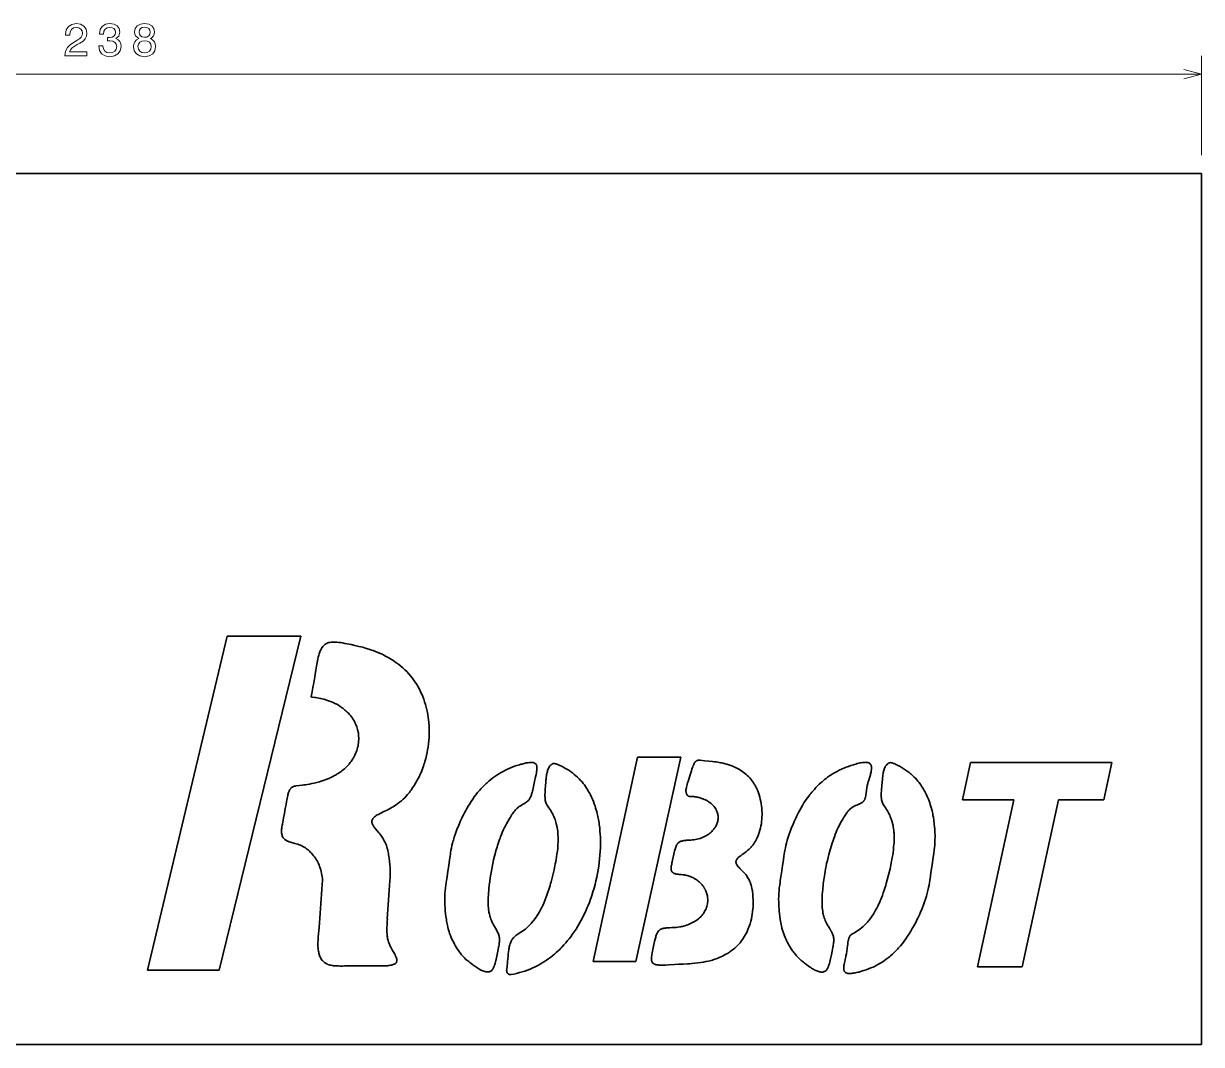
# Model space of a CAD drawing. Extents: x 11 to 268, y 58 to 169.
# Drawn here: x 139 to 267.5, y 57.5 to 168.9 of the extents above; entities that cross this region are included whole.
import ezdxf

# ---------------------------------------------------------------- set-up
doc = ezdxf.new("R2010")
doc.units = 0

msp = doc.modelspace()

# ---------------------------------------------------------------- linework, layer by layer
at = {"color": 7, "lineweight": 13, "ltscale": 0.270795}
msp.add_line((267.5, 154.5), (267.5, 165.33), dxfattribs=at)
at = {"color": 7, "lineweight": 13}
msp.add_line((29.5, 163.33), (267.5, 163.33), dxfattribs=at)
at = {"color": 7, "lineweight": 35}
for p, q in [((29.5, 152.5), (267.5, 152.5)), ((267.5, 152.5), (267.5, 57.5)), ((161.23, 102.02), (152.55, 65.6)), ((160.36, 65.6), (169.28, 102.02)), ((205.99, 88.85), (201.17, 66.53)), ((205.82, 66.53), (210.71, 88.85)), ((267.5, 57.5), (29.5, 57.5))]:
    msp.add_line(p, q, dxfattribs=at)
at = {"color": 7, "lineweight": 35, "ltscale": 0.201303}
msp.add_line((169.28, 102.02), (161.23, 102.02), dxfattribs=at)
at = {"color": 7, "lineweight": 35, "ltscale": 0.117992}
msp.add_line((210.71, 88.85), (205.99, 88.85), dxfattribs=at)
at = {"color": 7, "lineweight": 35, "ltscale": 0.103487}
for p, q in [((242.32, 88.24), (241.45, 84.19)), ((256.84, 84.19), (257.71, 88.24))]:
    msp.add_line(p, q, dxfattribs=at)
at = {"color": 7, "lineweight": 35, "ltscale": 0.384682}
msp.add_line((257.71, 88.24), (242.32, 88.24), dxfattribs=at)
at = {"color": 7, "lineweight": 35, "ltscale": 0.139738}
msp.add_line((241.45, 84.19), (247.04, 84.19), dxfattribs=at)
at = {"color": 7, "lineweight": 35, "ltscale": 0.466899}
for p, q in [((247.04, 84.19), (243.06, 65.95)), ((247.94, 65.95), (251.92, 84.19))]:
    msp.add_line(p, q, dxfattribs=at)
at = {"color": 7, "lineweight": 35, "ltscale": 0.122874}
msp.add_line((251.92, 84.19), (256.84, 84.19), dxfattribs=at)
at = {"color": 7, "lineweight": 35, "ltscale": 0.19542}
msp.add_line((152.55, 65.6), (160.36, 65.6), dxfattribs=at)
at = {"color": 7, "lineweight": 35, "ltscale": 0.116292}
msp.add_line((201.17, 66.53), (205.82, 66.53), dxfattribs=at)
at = {"color": 7, "lineweight": 35, "ltscale": 0.122069}
msp.add_line((243.06, 65.95), (247.94, 65.95), dxfattribs=at)
at = {"color": 7, "lineweight": 13}
for points in [[(143.53, 165.33), (145.94, 165.33), (145.94, 165.77), (144.04, 165.77), (144.14, 166), (144.33, 166.2), (144.89, 166.56), (145.18, 166.71), (145.52, 166.93), (145.75, 167.18), (145.89, 167.48), (145.94, 167.81), (145.85, 168.24), (145.62, 168.57), (145.25, 168.78), (144.78, 168.86), (144.3, 168.77), (143.93, 168.53), (143.69, 168.16), (143.61, 167.66), (143.61, 167.59), (144.07, 167.59), (144.07, 167.63), (144.12, 167.97), (144.25, 168.22), (144.47, 168.38), (144.76, 168.44), (145.05, 168.39), (145.27, 168.26), (145.41, 168.07), (145.46, 167.82), (145.42, 167.59), (145.33, 167.39), (145.17, 167.22), (144.95, 167.07), (144.65, 166.91), (144.15, 166.59), (143.81, 166.26), (143.6, 165.86), (143.53, 165.35)], [(147.23, 166.43), (147.23, 166.4), (147.31, 165.91), (147.55, 165.55), (147.92, 165.32), (148.41, 165.23), (148.94, 165.32), (149.33, 165.54), (149.58, 165.89), (149.68, 166.35), (149.63, 166.64), (149.52, 166.89), (149.34, 167.07), (149.1, 167.21), (149.43, 167.48), (149.54, 167.91), (149.47, 168.31), (149.25, 168.6), (148.9, 168.79), (148.41, 168.86), (147.96, 168.78), (147.61, 168.55), (147.39, 168.2), (147.31, 167.73), (147.31, 167.7), (147.76, 167.7), (147.8, 168.02), (147.93, 168.25), (148.14, 168.39), (148.44, 168.44), (148.7, 168.4), (148.89, 168.3), (149.01, 168.13), (149.05, 167.89), (149.01, 167.65), (148.89, 167.48), (148.68, 167.38), (148.39, 167.35), (148.19, 167.35), (148.19, 166.96), (148.44, 166.97), (148.76, 166.92), (148.99, 166.8), (149.14, 166.6), (149.19, 166.35), (149.13, 166.05), (148.98, 165.84), (148.75, 165.7), (148.44, 165.65), (148.13, 165.71), (147.89, 165.86), (147.75, 166.1), (147.69, 166.43)], [(151.61, 167.22), (151.35, 167.08), (151.18, 166.88), (151.07, 166.63), (151.03, 166.34), (151.11, 165.89), (151.34, 165.54), (151.72, 165.32), (152.24, 165.23), (152.75, 165.32), (153.12, 165.54), (153.36, 165.89), (153.44, 166.34), (153.4, 166.63), (153.3, 166.88), (153.11, 167.08), (152.86, 167.22), (153.06, 167.34), (153.2, 167.51), (153.29, 167.71), (153.32, 167.95), (153.24, 168.31), (153.03, 168.6), (152.68, 168.79), (152.24, 168.86), (151.78, 168.79), (151.44, 168.6), (151.22, 168.31), (151.15, 167.95), (151.17, 167.71), (151.26, 167.51)], [(151.63, 167.91), (151.67, 168.14), (151.79, 168.31), (151.98, 168.41), (152.24, 168.45), (152.49, 168.41), (152.68, 168.31), (152.8, 168.14), (152.85, 167.91), (152.8, 167.69), (152.68, 167.51), (152.49, 167.39), (152.24, 167.36), (151.98, 167.4), (151.79, 167.51), (151.67, 167.69)], [(151.51, 166.35), (151.56, 166.61), (151.71, 166.81), (151.93, 166.95), (152.24, 166.99), (152.53, 166.95), (152.76, 166.81), (152.91, 166.61), (152.96, 166.35), (152.91, 166.06), (152.76, 165.84), (152.53, 165.7), (152.24, 165.65), (151.93, 165.7), (151.71, 165.84), (151.56, 166.06)]]:
    msp.add_lwpolyline(points, close=True, dxfattribs=at)
msp.add_lwpolyline([(265.57, 162.81), (267.5, 163.33), (265.57, 163.85)], dxfattribs=at)
at = {"color": 7, "lineweight": 35}
for points in [[(178.98, 77.04), (178.93, 77.53), (178.91, 77.78), (178.88, 77.99), (178.85, 78.2), (178.83, 78.34), (178.8, 78.49), (178.77, 78.61), (178.75, 78.73), (178.7, 78.89), (178.66, 79.04), (178.6, 79.2), (178.54, 79.37), (178.46, 79.53), (178.38, 79.7), (178.29, 79.86), (178.22, 79.99), (178.14, 80.11), (178.06, 80.22), (177.99, 80.32), (177.89, 80.46), (177.78, 80.59), (177.6, 80.81), (177.42, 81.02), (177.3, 81.17), (177.25, 81.24), (177.19, 81.33), (177.14, 81.42), (177.09, 81.52), (177.05, 81.61), (177.04, 81.65), (177.03, 81.7), (177.03, 81.74), (177.02, 81.78), (177.02, 81.84), (177.03, 81.89), (177.04, 81.95), (177.06, 82), (177.08, 82.05), (177.11, 82.1), (177.14, 82.14), (177.17, 82.18), (177.24, 82.25), (177.32, 82.32), (177.4, 82.39), (177.5, 82.46), (177.61, 82.53), (177.73, 82.59), (177.85, 82.66), (178.01, 82.74), (178.34, 82.9), (178.68, 83.07), (178.86, 83.16), (179.02, 83.25), (179.18, 83.33), (179.33, 83.42), (179.48, 83.52), (179.68, 83.64), (179.87, 83.78), (180.05, 83.92), (180.24, 84.08), (180.42, 84.24), (180.6, 84.41), (180.76, 84.58), (180.92, 84.77), (181.02, 84.88), (181.11, 84.99), (181.21, 85.12), (181.3, 85.24), (181.47, 85.49), (181.64, 85.73), (181.79, 85.99), (181.94, 86.24), (182.08, 86.5), (182.21, 86.77), (182.33, 87.04), (182.42, 87.25), (182.51, 87.47), (182.59, 87.69), (182.65, 87.86), (182.7, 88.02), (182.76, 88.19), (182.81, 88.37), (182.89, 88.68), (182.97, 89.01), (183.04, 89.33), (183.1, 89.65), (183.16, 89.98), (183.2, 90.31), (183.23, 90.64), (183.26, 90.97), (183.27, 91.3), (183.28, 91.63), (183.27, 91.96), (183.27, 92.13), (183.26, 92.31), (183.25, 92.49), (183.23, 92.66), (183.21, 92.92), (183.17, 93.18), (183.13, 93.44), (183.09, 93.7), (183.02, 94), (182.95, 94.29), (182.87, 94.58), (182.78, 94.87), (182.69, 95.16), (182.58, 95.44), (182.46, 95.71), (182.34, 95.98), (182.21, 96.25), (182.06, 96.51), (181.91, 96.76), (181.75, 97.01), (181.58, 97.26), (181.41, 97.49), (181.22, 97.72), (181.03, 97.95), (180.82, 98.17), (180.61, 98.37), (180.4, 98.58), (180.17, 98.77), (179.97, 98.94), (179.75, 99.1), (179.54, 99.25), (179.32, 99.4), (179.09, 99.54), (178.95, 99.63), (178.81, 99.71), (178.66, 99.79), (178.52, 99.87), (178.22, 100.02), (177.96, 100.14), (177.69, 100.25), (177.42, 100.36), (177.15, 100.46), (176.97, 100.52), (176.79, 100.59), (176.42, 100.7), (176.22, 100.76), (176.02, 100.82), (175.6, 100.92), (175.18, 101.03), (174.75, 101.12), (174.32, 101.21), (174.07, 101.25), (173.83, 101.3), (173.62, 101.33), (173.42, 101.36), (173.2, 101.38), (173.09, 101.38), (172.98, 101.39), (172.84, 101.39), (172.71, 101.39), (172.58, 101.37), (172.45, 101.36), (172.33, 101.33), (172.21, 101.29), (172.1, 101.25), (172.05, 101.22), (172, 101.2), (171.95, 101.17), (171.9, 101.13), (171.82, 101.07), (171.74, 100.99), (171.66, 100.91), (171.59, 100.81), (171.56, 100.75), (171.52, 100.69), (171.45, 100.56), (171.39, 100.42), (171.35, 100.32), (171.31, 100.21), (171.28, 100.09), (171.24, 99.97), (171.18, 99.74), (171.13, 99.51), (171.1, 99.33), (171.03, 98.97), (171, 98.76), (170.92, 98.32), (170.85, 97.84), (170.81, 97.61), (170.69, 96.94), (170.59, 96.45), (170.46, 95.79), (170.4, 95.46)], [(170.53, 95.38), (170.79, 95.35), (170.91, 95.33), (171.04, 95.31), (171.23, 95.28), (171.42, 95.24), (171.6, 95.2), (171.79, 95.15), (172, 95.09), (172.2, 95.02), (172.41, 94.95), (172.61, 94.87), (172.8, 94.79), (173, 94.69), (173.19, 94.6), (173.37, 94.49), (173.55, 94.38), (173.64, 94.33), (173.72, 94.27), (173.85, 94.18), (173.97, 94.08), (174.09, 93.98), (174.2, 93.88), (174.34, 93.76), (174.46, 93.63), (174.58, 93.5), (174.69, 93.37), (174.8, 93.23), (174.9, 93.09), (175, 92.94), (175.09, 92.8), (175.17, 92.64), (175.21, 92.56), (175.25, 92.48), (175.29, 92.37), (175.34, 92.26), (175.38, 92.15), (175.42, 92.01), (175.46, 91.87), (175.5, 91.73), (175.53, 91.58), (175.55, 91.44), (175.57, 91.29), (175.58, 91.2), (175.58, 91.11), (175.59, 90.94), (175.59, 90.76), (175.58, 90.58), (175.56, 90.4), (175.54, 90.23), (175.51, 90.05), (175.47, 89.88), (175.42, 89.71), (175.37, 89.55), (175.31, 89.39), (175.24, 89.23), (175.17, 89.07), (175.1, 88.92), (175.01, 88.77), (174.92, 88.62), (174.83, 88.47), (174.75, 88.37), (174.67, 88.26), (174.59, 88.16), (174.53, 88.08), (174.46, 88.01), (174.39, 87.93), (174.33, 87.86), (174.18, 87.72), (174.04, 87.58), (173.88, 87.45), (173.75, 87.35), (173.62, 87.25), (173.48, 87.15), (173.34, 87.06), (173.25, 87), (173.15, 86.94), (173.05, 86.88), (172.95, 86.83), (172.75, 86.72), (172.55, 86.62), (172.34, 86.52), (172.12, 86.44), (171.92, 86.36), (171.72, 86.29), (171.51, 86.22), (171.3, 86.16), (171.16, 86.12), (171.02, 86.08), (170.74, 86.01), (170.46, 85.95), (170.23, 85.9), (170, 85.86), (169.77, 85.82), (169.6, 85.8), (169.43, 85.77), (169.09, 85.73), (168.74, 85.7)], [(170.4, 95.46), (170.4, 95.45), (170.4, 95.43), (170.41, 95.42), (170.42, 95.41), (170.43, 95.4), (170.44, 95.4), (170.45, 95.39), (170.48, 95.39), (170.53, 95.38)], [(193, 83.38), (193.09, 83.45), (193.16, 83.49), (193.3, 83.57), (193.45, 83.66), (193.61, 83.75), (193.7, 83.81), (193.78, 83.86), (193.85, 83.91), (193.92, 83.96), (193.99, 84.02), (194.06, 84.09), (194.11, 84.14), (194.16, 84.2), (194.2, 84.27), (194.23, 84.32), (194.26, 84.36), (194.29, 84.42), (194.32, 84.47), (194.36, 84.55), (194.39, 84.63), (194.42, 84.72), (194.45, 84.81), (194.47, 84.9), (194.5, 84.99), (194.54, 85.14), (194.56, 85.23), (194.6, 85.44), (194.68, 85.81), (194.77, 86.19), (194.88, 86.7), (194.93, 86.95), (194.96, 87.1), (194.99, 87.26), (195.01, 87.36), (195.02, 87.47), (195.02, 87.54), (195.03, 87.62), (195.03, 87.67), (195.03, 87.73), (195.02, 87.81), (195.01, 87.88), (195, 87.92), (194.99, 87.95), (194.96, 88), (194.94, 88.05), (194.9, 88.09), (194.87, 88.13), (194.82, 88.16), (194.77, 88.19), (194.72, 88.21), (194.68, 88.23), (194.64, 88.24), (194.6, 88.25), (194.55, 88.25), (194.45, 88.26), (194.39, 88.26), (194.33, 88.26), (194.2, 88.25), (194.06, 88.23), (193.96, 88.22), (193.86, 88.2), (193.75, 88.18), (193.63, 88.15), (193.4, 88.09), (193.26, 88.06), (193.13, 88.01), (192.85, 87.93), (192.58, 87.84), (192.32, 87.74), (192.07, 87.63), (191.82, 87.53), (191.58, 87.41), (191.34, 87.29), (191.11, 87.16), (190.88, 87.03), (190.65, 86.88), (190.43, 86.73), (190.22, 86.57), (190, 86.4), (189.79, 86.23), (189.59, 86.05), (189.48, 85.95), (189.37, 85.85), (189.16, 85.64), (188.95, 85.42), (188.75, 85.2), (188.56, 84.97), (188.37, 84.74), (188.19, 84.5), (188.02, 84.26), (187.85, 84.01), (187.69, 83.76), (187.53, 83.5), (187.38, 83.25), (187.26, 83.01), (187.13, 82.78), (187.01, 82.54), (186.92, 82.36), (186.84, 82.18), (186.66, 81.81), (186.58, 81.61), (186.49, 81.41), (186.42, 81.22), (186.34, 81.04), (186.22, 80.73), (186.11, 80.41), (186.01, 80.1), (185.96, 79.94), (185.91, 79.77), (185.87, 79.62), (185.82, 79.46), (185.76, 79.19), (185.7, 78.92), (185.65, 78.65), (185.61, 78.45), (185.58, 78.25), (185.55, 78.04), (185.49, 77.63), (185.4, 77.02), (185.31, 76.41), (185.22, 75.8), (185.16, 75.39), (185.13, 75.18), (185.08, 74.88), (185.05, 74.57), (185.01, 74.26), (184.99, 73.96), (184.98, 73.8), (184.97, 73.64), (184.97, 73.49), (184.97, 73.34), (184.97, 73.19), (184.97, 73.04), (184.97, 72.87), (184.98, 72.71), (185, 72.39), (185.03, 72.07), (185.06, 71.76), (185.1, 71.44), (185.15, 71.13), (185.17, 70.96), (185.2, 70.79), (185.23, 70.64), (185.26, 70.5), (185.3, 70.3), (185.36, 70.1), (185.41, 69.9), (185.45, 69.77), (185.5, 69.65), (185.54, 69.52), (185.59, 69.4), (185.63, 69.28), (185.68, 69.16), (185.79, 68.92), (185.91, 68.68), (186.03, 68.44), (186.12, 68.28), (186.22, 68.12)], [(192.2, 65.13), (192.5, 65.18), (192.81, 65.25), (193.11, 65.33), (193.41, 65.41), (193.7, 65.51), (193.99, 65.61), (194.28, 65.72), (194.56, 65.84), (194.84, 65.97), (195.11, 66.11), (195.36, 66.25), (195.6, 66.39), (195.84, 66.54), (196.08, 66.7), (196.31, 66.86), (196.54, 67.03), (196.76, 67.2), (196.95, 67.36), (197.14, 67.53), (197.33, 67.7), (197.51, 67.87), (197.62, 67.99), (197.74, 68.11), (197.97, 68.35), (198.19, 68.6), (198.37, 68.82), (198.54, 69.03), (198.71, 69.25), (198.88, 69.48), (198.98, 69.63), (199.09, 69.78), (199.19, 69.93), (199.29, 70.09), (199.49, 70.41), (199.68, 70.73), (199.86, 71.06), (200.04, 71.4), (200.19, 71.71), (200.34, 72.03), (200.48, 72.35), (200.61, 72.67), (200.74, 73), (200.86, 73.33), (200.93, 73.53), (201, 73.73), (201.13, 74.14), (201.25, 74.54), (201.36, 74.96), (201.46, 75.35), (201.55, 75.75), (201.63, 76.15), (201.7, 76.55), (201.76, 76.95), (201.82, 77.35), (201.86, 77.75), (201.9, 78.16), (201.93, 78.56), (201.95, 78.96), (201.95, 79.33), (201.95, 79.69), (201.95, 80.06), (201.93, 80.42), (201.9, 80.78), (201.87, 81.14), (201.85, 81.32), (201.82, 81.5), (201.8, 81.67), (201.77, 81.85), (201.74, 82.03), (201.71, 82.2), (201.67, 82.37), (201.64, 82.54), (201.6, 82.7), (201.56, 82.86), (201.5, 83.08), (201.43, 83.29), (201.37, 83.51), (201.28, 83.76), (201.18, 84.01), (201.08, 84.25), (200.97, 84.49), (200.86, 84.73), (200.79, 84.86), (200.73, 84.98), (200.63, 85.14), (200.54, 85.3), (200.44, 85.46), (200.32, 85.63), (200.2, 85.8), (200.07, 85.96), (199.94, 86.13), (199.78, 86.3), (199.62, 86.48), (199.45, 86.65), (199.27, 86.81), (199.09, 86.96), (198.9, 87.11), (198.7, 87.26), (198.5, 87.4), (198.29, 87.53), (198.07, 87.65), (197.85, 87.77), (197.63, 87.89)], [(196.68, 88.09), (196.64, 88.06), (196.61, 88.04), (196.57, 88.01), (196.54, 87.98), (196.47, 87.91), (196.41, 87.84), (196.36, 87.77), (196.31, 87.68), (196.27, 87.59), (196.23, 87.49), (196.19, 87.39), (196.16, 87.29), (196.13, 87.18), (196.11, 87.1), (196.1, 87.02), (196.08, 86.92), (196.06, 86.81), (196.03, 86.6), (196.02, 86.45), (196, 86.31), (195.98, 86.11), (195.95, 85.72), (195.93, 85.33), (195.92, 85.14), (195.91, 84.96), (195.9, 84.78), (195.9, 84.67), (195.9, 84.56), (195.91, 84.46), (195.91, 84.36), (195.93, 84.24), (195.94, 84.12), (195.97, 84), (196, 83.9), (196.04, 83.8), (196.08, 83.71), (196.13, 83.61), (196.18, 83.51), (196.24, 83.42), (196.31, 83.32)], [(197.63, 87.89), (197.51, 87.94), (197.38, 88), (197.29, 88.03), (197.2, 88.07), (197.12, 88.1), (197.06, 88.11), (197.01, 88.12), (196.96, 88.13), (196.92, 88.14), (196.87, 88.14), (196.83, 88.14), (196.8, 88.14), (196.78, 88.13), (196.74, 88.12), (196.71, 88.11), (196.68, 88.09)], [(210, 70.25), (209.74, 70.24), (209.5, 70.23), (209.38, 70.23), (209.21, 70.22), (209.12, 70.21), (209.03, 70.2), (208.95, 70.19), (208.87, 70.18), (208.79, 70.16), (208.72, 70.14), (208.63, 70.11), (208.54, 70.07), (208.46, 70.02), (208.39, 69.97), (208.32, 69.91), (208.26, 69.84), (208.21, 69.76), (208.17, 69.7), (208.13, 69.63), (208.1, 69.57), (208.08, 69.5), (208.04, 69.41), (208.01, 69.32), (207.98, 69.21), (207.95, 69.1), (207.92, 68.98), (207.86, 68.74), (207.82, 68.57), (207.75, 68.23), (207.67, 67.87), (207.63, 67.7), (207.58, 67.44), (207.56, 67.31), (207.54, 67.19), (207.53, 67.07), (207.51, 66.94), (207.51, 66.87), (207.51, 66.81), (207.52, 66.73), (207.53, 66.66), (207.54, 66.59), (207.56, 66.52), (207.59, 66.47), (207.63, 66.42), (207.67, 66.37), (207.72, 66.33), (207.78, 66.29), (207.81, 66.27), (207.85, 66.26), (207.94, 66.23), (208.03, 66.2), (208.1, 66.19), (208.17, 66.18), (208.26, 66.17), (208.34, 66.16), (208.51, 66.15), (208.68, 66.15), (208.87, 66.15), (209.06, 66.16), (209.39, 66.18), (210.04, 66.21), (210.51, 66.24), (210.97, 66.26), (211.45, 66.29), (211.69, 66.31), (211.93, 66.32), (212.25, 66.36), (212.57, 66.39), (212.89, 66.44), (213.18, 66.48), (213.46, 66.54), (213.75, 66.6), (213.89, 66.63), (214.03, 66.67), (214.17, 66.71), (214.31, 66.75), (214.44, 66.8), (214.57, 66.84), (214.74, 66.91), (214.91, 66.97), (215.08, 67.05), (215.26, 67.14), (215.45, 67.23), (215.63, 67.33), (215.8, 67.43), (216.01, 67.57), (216.11, 67.64), (216.22, 67.71), (216.35, 67.81), (216.48, 67.91), (216.6, 68.02), (216.75, 68.16), (216.9, 68.3), (217.04, 68.45), (217.18, 68.6), (217.31, 68.76), (217.43, 68.93), (217.56, 69.12), (217.68, 69.31), (217.79, 69.51), (217.9, 69.72), (217.99, 69.93), (218.08, 70.14), (218.15, 70.31), (218.21, 70.48), (218.27, 70.66), (218.31, 70.79), (218.34, 70.93), (218.41, 71.19), (218.47, 71.46), (218.51, 71.72), (218.55, 71.99), (218.58, 72.25), (218.6, 72.52), (218.61, 72.78), (218.61, 73.05), (218.61, 73.31), (218.59, 73.58), (218.57, 73.84), (218.56, 73.98), (218.54, 74.12), (218.52, 74.24), (218.5, 74.37), (218.47, 74.54), (218.43, 74.71), (218.38, 74.88), (218.33, 75.06), (218.3, 75.15), (218.26, 75.23), (218.22, 75.35), (218.16, 75.46), (218.11, 75.57), (218.04, 75.68), (217.97, 75.79), (217.9, 75.89), (217.81, 76.02), (217.7, 76.14), (217.6, 76.26), (217.53, 76.33), (217.38, 76.48), (217.24, 76.62), (217.17, 76.69), (217.07, 76.79), (216.98, 76.89), (216.91, 76.99), (216.87, 77.04), (216.84, 77.08), (216.8, 77.15), (216.77, 77.23), (216.74, 77.3), (216.73, 77.37), (216.73, 77.4), (216.73, 77.43), (216.73, 77.47), (216.74, 77.5), (216.74, 77.54), (216.75, 77.57), (216.77, 77.6), (216.78, 77.63), (216.82, 77.69), (216.86, 77.75), (216.91, 77.8), (216.95, 77.85), (216.99, 77.89), (217.07, 77.96), (217.13, 78), (217.26, 78.09), (217.41, 78.21), (217.58, 78.32), (217.78, 78.47), (217.89, 78.55), (218.04, 78.68), (218.18, 78.81), (218.32, 78.94), (218.38, 79.01), (218.44, 79.08), (218.5, 79.15), (218.56, 79.22), (218.67, 79.37), (218.77, 79.52), (218.85, 79.66), (218.93, 79.81), (219, 79.95), (219.05, 80.06), (219.1, 80.17), (219.14, 80.28), (219.19, 80.4), (219.27, 80.63), (219.34, 80.86), (219.4, 81.09), (219.45, 81.33), (219.5, 81.57), (219.53, 81.81), (219.56, 82.05), (219.57, 82.29), (219.58, 82.53), (219.58, 82.77), (219.57, 83.02), (219.55, 83.26), (219.52, 83.51), (219.48, 83.75), (219.44, 84), (219.39, 84.24), (219.33, 84.48), (219.26, 84.71), (219.22, 84.83), (219.18, 84.95), (219.14, 85.07), (219.1, 85.18), (219.01, 85.38), (218.96, 85.48), (218.91, 85.58), (218.86, 85.68), (218.81, 85.77), (218.73, 85.9), (218.66, 86.02), (218.57, 86.15), (218.46, 86.29), (218.35, 86.44), (218.23, 86.58), (218.1, 86.71), (217.97, 86.84), (217.83, 86.96), (217.68, 87.09), (217.53, 87.2), (217.37, 87.32), (217.21, 87.42), (217.04, 87.52), (216.9, 87.6), (216.76, 87.67), (216.61, 87.74), (216.5, 87.79), (216.39, 87.84), (216.17, 87.93), (215.96, 88), (215.75, 88.06), (215.54, 88.12), (215.33, 88.17), (215.19, 88.2), (215.04, 88.23), (214.76, 88.28), (214.57, 88.31), (214.39, 88.33), (214.19, 88.36), (213.79, 88.4), (213.31, 88.45), (212.83, 88.5)], [(212.83, 88.5), (212.75, 88.51), (212.68, 88.51), (212.61, 88.5), (212.54, 88.48), (212.48, 88.46), (212.44, 88.44), (212.39, 88.41), (212.35, 88.38), (212.32, 88.36), (212.3, 88.33), (212.27, 88.3), (212.24, 88.27), (212.2, 88.2), (212.16, 88.13), (212.12, 88.04), (212.09, 87.98), (212.06, 87.91), (212.01, 87.77), (211.96, 87.64), (211.93, 87.54), (211.88, 87.35), (211.74, 86.9), (211.59, 86.45), (211.51, 86.18), (211.46, 86.04), (211.4, 85.85), (211.37, 85.7), (211.33, 85.56), (211.32, 85.5), (211.3, 85.43), (211.29, 85.34), (211.28, 85.25), (211.28, 85.16), (211.28, 85.12), (211.29, 85.07), (211.29, 85.01), (211.3, 84.95), (211.32, 84.89), (211.34, 84.82), (211.37, 84.76), (211.41, 84.7), (211.45, 84.64)], [(230.63, 84.01), (230.66, 84.04), (230.68, 84.07), (230.71, 84.11), (230.73, 84.15), (230.77, 84.23), (230.79, 84.29), (230.81, 84.34), (230.83, 84.41), (230.85, 84.49), (230.88, 84.62), (230.9, 84.74), (230.93, 84.91), (230.97, 85.24), (231.01, 85.48), (231.06, 85.73), (231.12, 85.97), (231.16, 86.15), (231.21, 86.32), (231.32, 86.68), (231.39, 86.91), (231.42, 87.03), (231.46, 87.2), (231.48, 87.28), (231.49, 87.36), (231.51, 87.49), (231.51, 87.56), (231.52, 87.63), (231.52, 87.68), (231.51, 87.74), (231.51, 87.81), (231.49, 87.89), (231.47, 87.95), (231.45, 88.01), (231.42, 88.05), (231.38, 88.1), (231.34, 88.14), (231.29, 88.18), (231.24, 88.21), (231.17, 88.23), (231.13, 88.25), (231.08, 88.26), (231.04, 88.26), (230.98, 88.27), (230.88, 88.28), (230.8, 88.27), (230.72, 88.27), (230.63, 88.26), (230.54, 88.25), (230.37, 88.22), (230.24, 88.2), (230.1, 88.17), (229.96, 88.13), (229.81, 88.09), (229.54, 88.01), (229.26, 87.93), (229, 87.83), (228.74, 87.74), (228.49, 87.64), (228.24, 87.53), (228, 87.42), (227.76, 87.29), (227.55, 87.18), (227.34, 87.05), (227.13, 86.92), (226.93, 86.79), (226.73, 86.64), (226.56, 86.52), (226.4, 86.39), (226.24, 86.26), (226.12, 86.16), (226.01, 86.06), (225.82, 85.88), (225.63, 85.7), (225.45, 85.51), (225.28, 85.32), (225.1, 85.13), (225, 85.01), (224.9, 84.88), (224.8, 84.75), (224.7, 84.62), (224.51, 84.36), (224.33, 84.11), (224.15, 83.84), (223.99, 83.58), (223.83, 83.3), (223.7, 83.06), (223.56, 82.81), (223.44, 82.57), (223.35, 82.38), (223.26, 82.19), (223.08, 81.81), (222.92, 81.43), (222.84, 81.24), (222.76, 81.04), (222.64, 80.73), (222.53, 80.42), (222.42, 80.1), (222.33, 79.79), (222.24, 79.46), (222.18, 79.2), (222.12, 78.93), (222.07, 78.66), (222.03, 78.46), (222, 78.25), (221.96, 78.05), (221.9, 77.64), (221.82, 77.03), (221.73, 76.42), (221.64, 75.8), (221.57, 75.39), (221.54, 75.19), (221.5, 74.88), (221.46, 74.58), (221.43, 74.27), (221.41, 73.96), (221.39, 73.65), (221.38, 73.34), (221.39, 73.06), (221.4, 72.78), (221.41, 72.5), (221.43, 72.29), (221.45, 72.08), (221.48, 71.76), (221.52, 71.45), (221.56, 71.13), (221.59, 70.95), (221.62, 70.77), (221.65, 70.6), (221.69, 70.43), (221.74, 70.2), (221.81, 69.98), (221.88, 69.75), (221.95, 69.55), (222.02, 69.35), (222.1, 69.15), (222.19, 68.96), (222.25, 68.83), (222.31, 68.7), (222.45, 68.45), (222.54, 68.29), (222.63, 68.12), (222.76, 67.92), (222.89, 67.72), (222.96, 67.63), (223.03, 67.53), (223.1, 67.44), (223.18, 67.35), (223.25, 67.26), (223.33, 67.17), (223.47, 67.03), (223.61, 66.89), (223.75, 66.75), (223.86, 66.66), (223.97, 66.57), (224.09, 66.46), (224.22, 66.36)], [(229.3, 69.48), (229.25, 69.43), (229.2, 69.37), (229.16, 69.31), (229.12, 69.24), (229.08, 69.16), (229.05, 69.08), (229.03, 69.01), (229.01, 68.95), (228.99, 68.88), (228.97, 68.8), (228.95, 68.67), (228.93, 68.54), (228.92, 68.45), (228.89, 68.25), (228.86, 67.96), (228.81, 67.66), (228.77, 67.37), (228.73, 67.17), (228.7, 67.04), (228.64, 66.78), (228.59, 66.53), (228.56, 66.41), (228.53, 66.23), (228.51, 66.12), (228.5, 66.01), (228.49, 65.93), (228.48, 65.86), (228.48, 65.8), (228.48, 65.75), (228.49, 65.68), (228.5, 65.61), (228.52, 65.55), (228.54, 65.5), (228.57, 65.45), (228.6, 65.41), (228.64, 65.37), (228.69, 65.33), (228.75, 65.3), (228.81, 65.27), (228.85, 65.26), (228.9, 65.25), (228.95, 65.24), (229.01, 65.24), (229.12, 65.23), (229.19, 65.23), (229.26, 65.24), (229.35, 65.24), (229.44, 65.26), (229.61, 65.28), (229.74, 65.31), (229.87, 65.33), (230.01, 65.37), (230.15, 65.4), (230.42, 65.48), (230.68, 65.56), (230.94, 65.65), (231.19, 65.74), (231.44, 65.84), (231.68, 65.94), (231.91, 66.05), (232.14, 66.17), (232.34, 66.28), (232.54, 66.4), (232.74, 66.52), (232.93, 66.65), (233.12, 66.79), (233.24, 66.87), (233.35, 66.96), (233.46, 67.05), (233.58, 67.15), (233.79, 67.34), (233.95, 67.49), (234.1, 67.64), (234.25, 67.79), (234.36, 67.91), (234.47, 68.03), (234.68, 68.27), (234.88, 68.52), (235.08, 68.78), (235.27, 69.03), (235.45, 69.3), (235.63, 69.57), (235.8, 69.85), (235.96, 70.13), (236.1, 70.38), (236.24, 70.63), (236.37, 70.89), (236.47, 71.08), (236.56, 71.27), (236.74, 71.65), (236.91, 72.03), (236.99, 72.23), (237.07, 72.42), (237.19, 72.73), (237.3, 73.04), (237.41, 73.36), (237.5, 73.68), (237.55, 73.84), (237.59, 74), (237.67, 74.3), (237.73, 74.61), (237.79, 74.89), (237.84, 75.16), (237.87, 75.39), (237.94, 75.84), (238, 76.26), (238.12, 77.08), (238.24, 77.91), (238.3, 78.32), (238.35, 78.75), (238.38, 78.96), (238.41, 79.24), (238.43, 79.52), (238.44, 79.82), (238.45, 80.12), (238.45, 80.36), (238.44, 80.6), (238.42, 80.84), (238.41, 81.02), (238.39, 81.2), (238.36, 81.56), (238.31, 81.92), (238.26, 82.28), (238.22, 82.47), (238.19, 82.66), (238.16, 82.83), (238.12, 82.99), (238.06, 83.22), (238, 83.45), (237.93, 83.68), (237.87, 83.87), (237.8, 84.06), (237.72, 84.25), (237.66, 84.39), (237.6, 84.53), (237.47, 84.81), (237.33, 85.08), (237.26, 85.21), (237.18, 85.35), (237.12, 85.47), (237.05, 85.58), (236.98, 85.69), (236.9, 85.81), (236.8, 85.95), (236.7, 86.09), (236.58, 86.23), (236.46, 86.38), (236.32, 86.53), (236.18, 86.67), (236.03, 86.81), (235.94, 86.89), (235.84, 86.97), (235.73, 87.06), (235.62, 87.15), (235.41, 87.31), (235.19, 87.46), (234.97, 87.61), (234.74, 87.75), (234.63, 87.81), (234.51, 87.88), (234.39, 87.94), (234.28, 88)], [(233.38, 88.19), (233.32, 88.15), (233.26, 88.1), (233.21, 88.05), (233.16, 88), (233.13, 87.96), (233.1, 87.92), (233.05, 87.84), (233.02, 87.8), (233, 87.75), (232.95, 87.65), (232.91, 87.55), (232.88, 87.44), (232.84, 87.33), (232.82, 87.22), (232.8, 87.14), (232.78, 87.05), (232.76, 86.91), (232.74, 86.77), (232.72, 86.59), (232.7, 86.41), (232.67, 86.16), (232.63, 85.66), (232.61, 85.34), (232.6, 85.18), (232.58, 84.95), (232.58, 84.76), (232.58, 84.67), (232.58, 84.57), (232.58, 84.48), (232.59, 84.39), (232.6, 84.28), (232.62, 84.17), (232.64, 84.07), (232.67, 83.96), (232.72, 83.85), (232.76, 83.74), (232.82, 83.64), (232.88, 83.53), (232.96, 83.43)], [(234.28, 88), (234.17, 88.05), (234.06, 88.1), (233.98, 88.13), (233.89, 88.16), (233.79, 88.2), (233.75, 88.21), (233.7, 88.22), (233.62, 88.23), (233.59, 88.24), (233.56, 88.24), (233.51, 88.23), (233.46, 88.23), (233.42, 88.21), (233.38, 88.19)], [(168.74, 85.7), (168.69, 85.69), (168.64, 85.69), (168.6, 85.68), (168.55, 85.67), (168.5, 85.65), (168.44, 85.63), (168.39, 85.6), (168.34, 85.58), (168.3, 85.55), (168.26, 85.51), (168.23, 85.49), (168.2, 85.46), (168.17, 85.43), (168.14, 85.39), (168.12, 85.36), (168.09, 85.32), (168.06, 85.27), (168.04, 85.23), (167.99, 85.13), (167.96, 85.06), (167.93, 84.98), (167.91, 84.91), (167.89, 84.84), (167.86, 84.74), (167.84, 84.65), (167.81, 84.5), (167.77, 84.34), (167.74, 84.13), (167.71, 83.99), (167.66, 83.69), (167.58, 83.25), (167.48, 82.69), (167.39, 82.23), (167.33, 81.93), (167.3, 81.79), (167.26, 81.53), (167.24, 81.41), (167.21, 81.23), (167.19, 81.1), (167.18, 80.98), (167.17, 80.83), (167.17, 80.76), (167.17, 80.69), (167.18, 80.59), (167.19, 80.49), (167.21, 80.4), (167.23, 80.31), (167.25, 80.23), (167.28, 80.16), (167.32, 80.1), (167.36, 80.03), (167.41, 79.97), (167.47, 79.92), (167.52, 79.87), (167.59, 79.82), (167.65, 79.77), (167.7, 79.74), (167.75, 79.72), (167.81, 79.69), (167.87, 79.66), (168, 79.61), (168.13, 79.56), (168.26, 79.52), (168.4, 79.48), (168.51, 79.45), (168.62, 79.42)], [(211.45, 84.64), (211.48, 84.62), (211.5, 84.6), (211.53, 84.58), (211.55, 84.57), (211.58, 84.57), (211.64, 84.56), (211.68, 84.55), (211.73, 84.55), (211.79, 84.55), (211.92, 84.54), (212.01, 84.54), (212.12, 84.54), (212.22, 84.52)], [(212.22, 84.52), (212.34, 84.5), (212.46, 84.48), (212.57, 84.46), (212.68, 84.43), (212.83, 84.39), (212.98, 84.34), (213.13, 84.29), (213.27, 84.23), (213.41, 84.17), (213.55, 84.1), (213.68, 84.02), (213.75, 83.98), (213.81, 83.94), (213.87, 83.9), (213.93, 83.85), (214.02, 83.78), (214.1, 83.71), (214.18, 83.63), (214.26, 83.55), (214.34, 83.45), (214.42, 83.35), (214.5, 83.24), (214.53, 83.19), (214.56, 83.13), (214.59, 83.08), (214.62, 83.02), (214.66, 82.92), (214.7, 82.83), (214.73, 82.73), (214.75, 82.63), (214.77, 82.52), (214.79, 82.42), (214.79, 82.31), (214.79, 82.2), (214.79, 82.09), (214.77, 81.97), (214.75, 81.86), (214.73, 81.75), (214.69, 81.64), (214.66, 81.55), (214.62, 81.45), (214.57, 81.36), (214.52, 81.27), (214.48, 81.19), (214.43, 81.11), (214.37, 81.04), (214.33, 80.98), (214.28, 80.93), (214.19, 80.82), (214.09, 80.72), (213.99, 80.63), (213.88, 80.53), (213.76, 80.45), (213.64, 80.37), (213.52, 80.29), (213.38, 80.22), (213.24, 80.15), (213.1, 80.09), (212.96, 80.03), (212.81, 79.98), (212.65, 79.93), (212.48, 79.89), (212.31, 79.86), (212.14, 79.83), (211.97, 79.81), (211.8, 79.79), (211.67, 79.78), (211.55, 79.78)], [(224.22, 66.36), (224.43, 66.21), (224.64, 66.05), (224.76, 65.97), (224.88, 65.89), (224.98, 65.82), (225.09, 65.75), (225.18, 65.7), (225.27, 65.65), (225.35, 65.61), (225.43, 65.57), (225.54, 65.52), (225.65, 65.48), (225.76, 65.45), (225.81, 65.43), (225.87, 65.42), (225.94, 65.41), (226, 65.4), (226.07, 65.39), (226.14, 65.4), (226.21, 65.4), (226.28, 65.42), (226.35, 65.44), (226.41, 65.46), (226.47, 65.5), (226.52, 65.53), (226.56, 65.58), (226.61, 65.62), (226.65, 65.67), (226.69, 65.73), (226.73, 65.8), (226.76, 65.86), (226.79, 65.92), (226.81, 65.97), (226.84, 66.06), (226.87, 66.14), (226.9, 66.24), (226.93, 66.34), (226.97, 66.49), (227.01, 66.64), (227.05, 66.85), (227.08, 66.99), (227.14, 67.27), (227.23, 67.69), (227.27, 67.89), (227.31, 68.1), (227.33, 68.2), (227.35, 68.33), (227.37, 68.47), (227.38, 68.59), (227.39, 68.71), (227.4, 68.83), (227.4, 68.95), (227.39, 69.06), (227.38, 69.16), (227.36, 69.27), (227.33, 69.37), (227.3, 69.47), (227.27, 69.56), (227.23, 69.65), (227.18, 69.74), (227.13, 69.83), (227.07, 69.95), (227.02, 70.03), (226.92, 70.19), (226.82, 70.35), (226.77, 70.42), (226.7, 70.54), (226.65, 70.64), (226.6, 70.73), (226.53, 70.87), (226.47, 71.01), (226.41, 71.16), (226.36, 71.3), (226.31, 71.45), (226.28, 71.58), (226.25, 71.71), (226.22, 71.83), (226.2, 71.93), (226.19, 72.03), (226.16, 72.22), (226.14, 72.4), (226.13, 72.57), (226.12, 72.75), (226.12, 72.88), (226.12, 73.01), (226.12, 73.27), (226.13, 73.56), (226.15, 73.85), (226.17, 74.15), (226.19, 74.35), (226.21, 74.55), (226.23, 74.78), (226.26, 75.01), (226.31, 75.45), (226.38, 75.9), (226.41, 76.12), (226.45, 76.35), (226.5, 76.65), (226.56, 76.94), (226.62, 77.24), (226.7, 77.57), (226.78, 77.9), (226.87, 78.22), (226.94, 78.47), (227.01, 78.71), (227.15, 79.2), (227.24, 79.47), (227.33, 79.75), (227.4, 79.96), (227.47, 80.16), (227.56, 80.4), (227.65, 80.64), (227.75, 80.87), (227.86, 81.1), (227.98, 81.35), (228.11, 81.6), (228.24, 81.84), (228.38, 82.09), (228.45, 82.21), (228.52, 82.33), (228.6, 82.45), (228.67, 82.56), (228.74, 82.66), (228.81, 82.77), (228.87, 82.84), (228.92, 82.9), (228.97, 82.96), (229.02, 83.02), (229.11, 83.1), (229.19, 83.19), (229.29, 83.26), (229.39, 83.34), (229.44, 83.37), (229.5, 83.41), (229.57, 83.45), (229.63, 83.48), (229.77, 83.55), (229.91, 83.61), (230.05, 83.67), (230.2, 83.73), (230.31, 83.78), (230.36, 83.81), (230.44, 83.85), (230.51, 83.9), (230.54, 83.92), (230.58, 83.95), (230.61, 83.98), (230.63, 84.01)], [(186.22, 68.12), (186.33, 67.93), (186.46, 67.75), (186.59, 67.57), (186.65, 67.49), (186.72, 67.4), (186.81, 67.29), (186.91, 67.18), (187.01, 67.07), (187.13, 66.95), (187.25, 66.82), (187.39, 66.7), (187.48, 66.62), (187.58, 66.54), (187.69, 66.45), (187.8, 66.36), (188.02, 66.2), (188.24, 66.04), (188.35, 65.96), (188.47, 65.88), (188.58, 65.81), (188.69, 65.74), (188.78, 65.69), (188.86, 65.64), (188.94, 65.61), (189.01, 65.57), (189.12, 65.52), (189.22, 65.48), (189.33, 65.45), (189.38, 65.44), (189.43, 65.43), (189.49, 65.42), (189.56, 65.41), (189.62, 65.41), (189.69, 65.41), (189.76, 65.42), (189.82, 65.43), (189.89, 65.45), (189.94, 65.47), (190, 65.51), (190.05, 65.54), (190.1, 65.58), (190.14, 65.63), (190.18, 65.68), (190.23, 65.74), (190.27, 65.81), (190.3, 65.89), (190.33, 65.95), (190.35, 66.01), (190.4, 66.14), (190.43, 66.22), (190.46, 66.32), (190.51, 66.51), (190.54, 66.64), (190.57, 66.77), (190.61, 66.95), (190.68, 67.31), (190.76, 67.66), (190.79, 67.84), (190.84, 68.1), (190.87, 68.23), (190.89, 68.35), (190.9, 68.48), (190.92, 68.58), (190.93, 68.68), (190.93, 68.76), (190.94, 68.84), (190.94, 68.93), (190.94, 69.02), (190.93, 69.12), (190.92, 69.22), (190.9, 69.32), (190.87, 69.41), (190.86, 69.47), (190.84, 69.53), (190.79, 69.65), (190.74, 69.76), (190.7, 69.83), (190.66, 69.9), (190.61, 70), (190.5, 70.18), (190.39, 70.37), (190.34, 70.47), (190.25, 70.62), (190.2, 70.71), (190.15, 70.81), (190.1, 70.91), (190.06, 71.01), (190, 71.15), (189.95, 71.3), (189.9, 71.45), (189.87, 71.58), (189.84, 71.7), (189.81, 71.83), (189.79, 71.93), (189.78, 72.03), (189.75, 72.22), (189.73, 72.39), (189.72, 72.57), (189.71, 72.74), (189.71, 72.88), (189.71, 73.01), (189.71, 73.27), (189.72, 73.54), (189.73, 73.8), (189.75, 74.07), (189.77, 74.27), (189.79, 74.47), (189.83, 74.87), (189.88, 75.27), (189.93, 75.66), (189.99, 76.06), (190.06, 76.45), (190.13, 76.85), (190.21, 77.24), (190.3, 77.63), (190.4, 78.03), (190.5, 78.42), (190.56, 78.63), (190.61, 78.83), (190.67, 79.02), (190.73, 79.2), (190.83, 79.53), (190.94, 79.85), (191, 80), (191.06, 80.16), (191.15, 80.4), (191.25, 80.63), (191.35, 80.86), (191.46, 81.09), (191.58, 81.34), (191.71, 81.58), (191.85, 81.82), (191.99, 82.06), (192.13, 82.3), (192.21, 82.43), (192.3, 82.57), (192.37, 82.66), (192.44, 82.76), (192.52, 82.87), (192.61, 82.98), (192.7, 83.09), (192.79, 83.19), (192.84, 83.24), (192.89, 83.29), (192.94, 83.33), (193, 83.38)], [(196.31, 83.32), (196.42, 83.17), (196.53, 83.01), (196.62, 82.85), (196.71, 82.69), (196.8, 82.52), (196.87, 82.36), (196.95, 82.19), (197, 82.04), (197.05, 81.88), (197.1, 81.73), (197.14, 81.58), (197.17, 81.47), (197.19, 81.37), (197.21, 81.26), (197.23, 81.16), (197.26, 80.96), (197.29, 80.76), (197.31, 80.56), (197.32, 80.36), (197.33, 80.18), (197.34, 80), (197.34, 79.82), (197.33, 79.68), (197.33, 79.54), (197.32, 79.38), (197.31, 79.23), (197.3, 79.07), (197.29, 78.91), (197.25, 78.59), (197.21, 78.27), (197.17, 77.98), (197.12, 77.69), (197.07, 77.41), (197.03, 77.19), (196.99, 76.97), (196.89, 76.54), (196.79, 76.11), (196.68, 75.68), (196.57, 75.25), (196.51, 75.04), (196.45, 74.82), (196.38, 74.62), (196.32, 74.41), (196.22, 74.1), (196.11, 73.8), (196, 73.49), (195.88, 73.2), (195.77, 72.92), (195.65, 72.65), (195.58, 72.52), (195.52, 72.39), (195.41, 72.18), (195.3, 71.98), (195.18, 71.78), (195.06, 71.58), (194.94, 71.39), (194.81, 71.2), (194.67, 71.02), (194.59, 70.93), (194.52, 70.84), (194.41, 70.71), (194.29, 70.58), (194.17, 70.46), (194.05, 70.34), (193.91, 70.21), (193.76, 70.08), (193.6, 69.96), (193.44, 69.84), (193.27, 69.73), (193.1, 69.62), (192.93, 69.52)], [(232.96, 83.43), (233.06, 83.28), (233.16, 83.14), (233.25, 82.99), (233.34, 82.84), (233.42, 82.68), (233.5, 82.52), (233.56, 82.37), (233.6, 82.27), (233.64, 82.18), (233.67, 82.08), (233.7, 81.99), (233.76, 81.8), (233.81, 81.6), (233.86, 81.4), (233.89, 81.22), (233.92, 81.04), (233.94, 80.85), (233.96, 80.66), (233.97, 80.54), (233.97, 80.41), (233.98, 80.28), (233.98, 80.15), (233.98, 79.89), (233.98, 79.75), (233.97, 79.61), (233.97, 79.45), (233.96, 79.3), (233.93, 79.01), (233.9, 78.71), (233.87, 78.44), (233.83, 78.17), (233.78, 77.9), (233.75, 77.69), (233.71, 77.49), (233.63, 77.08), (233.54, 76.67), (233.45, 76.26), (233.34, 75.85), (233.24, 75.44), (233.12, 75.04), (233.06, 74.84), (233, 74.64), (232.9, 74.34), (232.8, 74.05), (232.7, 73.76), (232.59, 73.48), (232.53, 73.32), (232.46, 73.17), (232.38, 72.96), (232.28, 72.76), (232.19, 72.57), (232.08, 72.35), (231.96, 72.14), (231.84, 71.93), (231.72, 71.72), (231.59, 71.53), (231.46, 71.33), (231.32, 71.15), (231.25, 71.06), (231.17, 70.97), (231.07, 70.85), (230.97, 70.74), (230.86, 70.62), (230.72, 70.48), (230.57, 70.34), (230.42, 70.21), (230.26, 70.08), (230.1, 69.96), (229.93, 69.84), (229.76, 69.73), (229.58, 69.62)], [(211.55, 79.78), (211.35, 79.77), (211.26, 79.76), (211.15, 79.75), (211.04, 79.73), (210.92, 79.71), (210.86, 79.69), (210.81, 79.68), (210.73, 79.66), (210.66, 79.63), (210.6, 79.6), (210.54, 79.56), (210.49, 79.53), (210.44, 79.49), (210.4, 79.44), (210.37, 79.41), (210.34, 79.38), (210.32, 79.34), (210.29, 79.31), (210.27, 79.27), (210.24, 79.22), (210.2, 79.13), (210.16, 79.03), (210.12, 78.92), (210.09, 78.81), (210.06, 78.7), (210.02, 78.58), (209.99, 78.45), (209.95, 78.27), (209.87, 77.92), (209.8, 77.59), (209.76, 77.43), (209.74, 77.31), (209.72, 77.19), (209.69, 77.02), (209.68, 76.94), (209.67, 76.86), (209.66, 76.75), (209.66, 76.69), (209.66, 76.64), (209.67, 76.57), (209.68, 76.51), (209.7, 76.45), (209.71, 76.4), (209.74, 76.36), (209.77, 76.31), (209.8, 76.28), (209.83, 76.25), (209.87, 76.22), (209.91, 76.19), (209.94, 76.18), (209.97, 76.16), (210.05, 76.13), (210.12, 76.11), (210.21, 76.09), (210.31, 76.07), (210.42, 76.06), (210.53, 76.05), (210.61, 76.04), (210.77, 76.03)], [(168.62, 79.42), (168.78, 79.38), (168.93, 79.33), (169.08, 79.28), (169.23, 79.22), (169.37, 79.16), (169.5, 79.09), (169.64, 79.01), (169.77, 78.93), (169.88, 78.85), (170, 78.77), (170.11, 78.68), (170.21, 78.58), (170.31, 78.49), (170.38, 78.42), (170.44, 78.36), (170.56, 78.23), (170.67, 78.09), (170.77, 77.96), (170.86, 77.82), (170.95, 77.67), (171.04, 77.53), (171.12, 77.38), (171.19, 77.23), (171.26, 77.07), (171.32, 76.91), (171.36, 76.82), (171.39, 76.73), (171.42, 76.63), (171.45, 76.54), (171.5, 76.35), (171.54, 76.16), (171.58, 75.96), (171.6, 75.77)], [(178.99, 75.36), (179.01, 75.7), (179.02, 75.87), (179.02, 76.05), (179.02, 76.21), (179.02, 76.37), (179.01, 76.6), (179, 76.82), (178.98, 77.04)], [(210.77, 76.03), (210.94, 76.01), (211.11, 75.99), (211.19, 75.97), (211.28, 75.95), (211.4, 75.93), (211.52, 75.89), (211.63, 75.85), (211.75, 75.81), (211.88, 75.76), (212.01, 75.7), (212.14, 75.64), (212.26, 75.56), (212.38, 75.49), (212.5, 75.41), (212.61, 75.32), (212.72, 75.23), (212.83, 75.13), (212.93, 75.03), (213.03, 74.92), (213.12, 74.8), (213.21, 74.68), (213.28, 74.56), (213.36, 74.43), (213.42, 74.3), (213.48, 74.17), (213.5, 74.1), (213.53, 74.04), (213.56, 73.93), (213.59, 73.82), (213.61, 73.7), (213.63, 73.59), (213.64, 73.48), (213.65, 73.35), (213.66, 73.21), (213.65, 73.08), (213.64, 72.95), (213.62, 72.82), (213.59, 72.69), (213.56, 72.56), (213.51, 72.43), (213.47, 72.31), (213.41, 72.18), (213.35, 72.06), (213.28, 71.94), (213.21, 71.83), (213.13, 71.72), (213.04, 71.61), (212.95, 71.5), (212.85, 71.4), (212.75, 71.3), (212.69, 71.25), (212.63, 71.2), (212.5, 71.1), (212.36, 71), (212.22, 70.91), (212.08, 70.83), (211.93, 70.75), (211.78, 70.68), (211.63, 70.61), (211.48, 70.55), (211.32, 70.5), (211.16, 70.45), (211, 70.4), (210.9, 70.38), (210.8, 70.36), (210.7, 70.34), (210.6, 70.32), (210.41, 70.29), (210.2, 70.27), (210, 70.25)], [(171.6, 75.77), (171.62, 75.63), (171.62, 75.5), (171.62, 75.37), (171.62, 75.25), (171.61, 75.1), (171.6, 74.95)], [(171.3, 70.76), (171.26, 70.26), (171.23, 69.92), (171.2, 69.58), (171.17, 69.23), (171.16, 69.03), (171.15, 68.84), (171.14, 68.69), (171.14, 68.53), (171.14, 68.36), (171.14, 68.19), (171.15, 68.01), (171.16, 67.91), (171.17, 67.82), (171.19, 67.69), (171.22, 67.56), (171.24, 67.43), (171.28, 67.31), (171.32, 67.19), (171.36, 67.08), (171.41, 66.97), (171.44, 66.91), (171.47, 66.86), (171.52, 66.78), (171.58, 66.71), (171.64, 66.64), (171.7, 66.57), (171.77, 66.51), (171.84, 66.45), (171.9, 66.4), (171.96, 66.36), (172.03, 66.33), (172.08, 66.3), (172.13, 66.28), (172.23, 66.23), (172.35, 66.19), (172.47, 66.16), (172.59, 66.13), (172.71, 66.11), (172.84, 66.09), (172.97, 66.08), (173.1, 66.07), (173.24, 66.06), (173.38, 66.06), (173.52, 66.05), (173.68, 66.05), (173.84, 66.05), (174.05, 66.06), (174.49, 66.07), (174.93, 66.08), (175.15, 66.09), (175.49, 66.09), (175.99, 66.09), (176.34, 66.09), (176.56, 66.09), (177.02, 66.08), (177.52, 66.07), (177.91, 66.07), (178.1, 66.07), (178.29, 66.07), (178.48, 66.08), (178.6, 66.08), (178.72, 66.09), (178.82, 66.1), (178.91, 66.11), (179.04, 66.13), (179.16, 66.16), (179.22, 66.17), (179.27, 66.19), (179.35, 66.21), (179.42, 66.24), (179.49, 66.27), (179.55, 66.31), (179.59, 66.34), (179.63, 66.38), (179.66, 66.42), (179.69, 66.47), (179.71, 66.51), (179.72, 66.55), (179.73, 66.6), (179.74, 66.64), (179.74, 66.68), (179.74, 66.71), (179.73, 66.75), (179.73, 66.79), (179.71, 66.86), (179.69, 66.93), (179.66, 67.01), (179.64, 67.07), (179.61, 67.13), (179.55, 67.26), (179.51, 67.35), (179.41, 67.53), (179.29, 67.75), (179.17, 67.97), (179.1, 68.1), (179.03, 68.23), (178.98, 68.33), (178.94, 68.44), (178.9, 68.52), (178.87, 68.6), (178.83, 68.71), (178.8, 68.82), (178.76, 68.93), (178.73, 69.06), (178.71, 69.19), (178.69, 69.31), (178.68, 69.44)], [(178.68, 69.44), (178.68, 69.58), (178.67, 69.73), (178.67, 69.87), (178.67, 70.02), (178.67, 70.3), (178.68, 70.5), (178.68, 70.7), (178.7, 70.94), (178.71, 71.17)], [(192.93, 69.52), (192.83, 69.46), (192.73, 69.39), (192.64, 69.32), (192.56, 69.24), (192.49, 69.16), (192.41, 69.08), (192.35, 68.98), (192.3, 68.91), (192.26, 68.83), (192.22, 68.75), (192.19, 68.69), (192.16, 68.63), (192.11, 68.5), (192.07, 68.37), (192.03, 68.24), (192.01, 68.14), (191.99, 68.04), (191.97, 67.93), (191.95, 67.83), (191.92, 67.62), (191.9, 67.4), (191.87, 67.12), (191.85, 66.83), (191.82, 66.55), (191.8, 66.28), (191.79, 66.15), (191.77, 65.96), (191.75, 65.77), (191.72, 65.58)], [(229.58, 69.62), (229.53, 69.59), (229.49, 69.58), (229.43, 69.55), (229.38, 69.54), (229.36, 69.53), (229.33, 69.51), (229.31, 69.5), (229.3, 69.48)]]:
    msp.add_lwpolyline(points, dxfattribs=at)
for centre, radius, start, end in [((-1498.91, 194.58), 1674.79, 355.76013, 355.90384), ((-324.18, 107.11), 504.17, 355.9121, 356.3894), ((192.13, 65.52), 0.406, 171.7993, 279.8673)]:
    msp.add_arc(centre, radius, start, end, dxfattribs=at)

doc.saveas('drawing.dxf')
